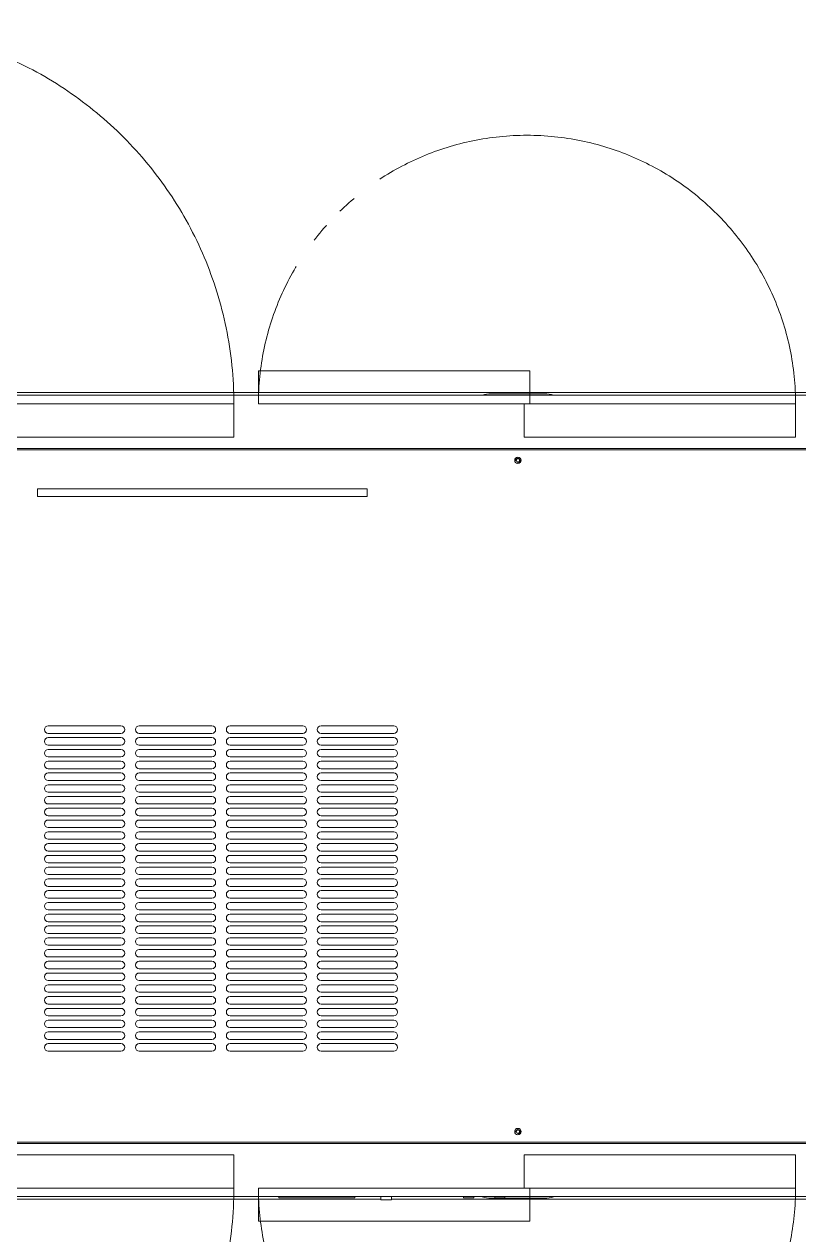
# Model space of a CAD drawing. Units: millimetres at full size. Extents: x -12803 to 120774, y -9413 to 101127.
# Drawn here: x 106419 to 107143, y 13367 to 14498 of the extents above; entities that cross this region are included whole.
import ezdxf

# ---------------------------------------------------------------- set-up
doc = ezdxf.new("R2010")
doc.units = ezdxf.units.MM
doc.header["$LTSCALE"] = 30
doc.linetypes.add('LONG_DOUBLE_CHAIN', pattern=[21.8, 18, -1, 0.6, -0.6, 0.6, -1])
doc.layers.add('0-0_NoName', color=7, linetype='Continuous')
doc.layers.add('3-3_AIHO30-厨房機器', color=7, linetype='Continuous', lineweight=15)

# ---------------------------------------------------------------- blocks, each defined once
blk = doc.blocks.new('グループ部品-732')
at = {"layer": '3-3_AIHO30-厨房機器', "linetype": 'LONG_DOUBLE_CHAIN'}
for p, q in [((106637.98, 14174.52), (106637.98, 14143.52)), ((106891.48, 14174.52), (106637.98, 14174.52)), ((106891.48, 14174.52), (106891.48, 14143.52)), ((106891.48, 14143.52), (106637.98, 14143.52)), ((106886.48, 14143.52), (107139.98, 14143.52)), ((106886.48, 14112.52), (106886.48, 14143.52)), ((107139.98, 14112.52), (107139.98, 14143.52)), ((106886.48, 14112.52), (107139.98, 14112.52)), ((106886.48, 13441.52), (107139.98, 13441.52)), ((106886.48, 13441.52), (106886.48, 13410.52)), ((107139.98, 13441.52), (107139.98, 13410.52)), ((106637.98, 13379.52), (106637.98, 13410.52)), ((106891.48, 13410.52), (106637.98, 13410.52)), ((106886.48, 13410.52), (107139.98, 13410.52)), ((106891.48, 13379.52), (106891.48, 13410.52)), ((106891.48, 13379.52), (106637.98, 13379.52))]:
    blk.add_line(p, q, dxfattribs=at)
at = {"layer": '3-3_AIHO30-厨房機器'}
for p, q in [((107485.48, 14154.02), (106307.98, 14154.02)), ((107452.48, 14151.52), (106308.48, 14151.52)), ((106905.48, 14153.02), (106855.48, 14153.02)), ((106325.48, 14100.52), (107435.48, 14100.52)), ((107419.98, 14101.92), (106340.98, 14101.92)), ((106431.48, 14064.02), (106431.48, 14057.02)), ((106739.48, 14064.02), (106431.48, 14064.02)), ((106431.48, 14057.02), (106739.48, 14057.02)), ((106739.48, 14057.02), (106739.48, 14064.02)), ((106509.48, 13842.52), (106441.48, 13842.52)), ((106594.48, 13842.52), (106526.48, 13842.52)), ((106679.48, 13842.52), (106611.48, 13842.52)), ((106764.48, 13842.52), (106696.48, 13842.52)), ((106441.48, 13835.52), (106509.48, 13835.52)), ((106509.48, 13831.52), (106441.48, 13831.52)), ((106526.48, 13835.52), (106594.48, 13835.52)), ((106594.48, 13831.52), (106526.48, 13831.52)), ((106611.48, 13835.52), (106679.48, 13835.52)), ((106679.48, 13831.52), (106611.48, 13831.52)), ((106696.48, 13835.52), (106764.48, 13835.52)), ((106764.48, 13831.52), (106696.48, 13831.52)), ((106441.48, 13824.52), (106509.48, 13824.52)), ((106509.48, 13820.52), (106441.48, 13820.52)), ((106526.48, 13824.52), (106594.48, 13824.52)), ((106594.48, 13820.52), (106526.48, 13820.52)), ((106611.48, 13824.52), (106679.48, 13824.52)), ((106679.48, 13820.52), (106611.48, 13820.52)), ((106696.48, 13824.52), (106764.48, 13824.52)), ((106764.48, 13820.52), (106696.48, 13820.52)), ((106441.48, 13813.52), (106509.48, 13813.52)), ((106509.48, 13809.52), (106441.48, 13809.52)), ((106526.48, 13813.52), (106594.48, 13813.52)), ((106594.48, 13809.52), (106526.48, 13809.52)), ((106611.48, 13813.52), (106679.48, 13813.52)), ((106679.48, 13809.52), (106611.48, 13809.52)), ((106696.48, 13813.52), (106764.48, 13813.52)), ((106764.48, 13809.52), (106696.48, 13809.52)), ((106441.48, 13802.52), (106509.48, 13802.52)), ((106509.48, 13798.52), (106441.48, 13798.52)), ((106526.48, 13802.52), (106594.48, 13802.52)), ((106594.48, 13798.52), (106526.48, 13798.52)), ((106611.48, 13802.52), (106679.48, 13802.52)), ((106679.48, 13798.52), (106611.48, 13798.52)), ((106696.48, 13802.52), (106764.48, 13802.52)), ((106764.48, 13798.52), (106696.48, 13798.52)), ((106441.48, 13791.52), (106509.48, 13791.52)), ((106509.48, 13787.52), (106441.48, 13787.52)), ((106526.48, 13791.52), (106594.48, 13791.52)), ((106594.48, 13787.52), (106526.48, 13787.52)), ((106611.48, 13791.52), (106679.48, 13791.52)), ((106679.48, 13787.52), (106611.48, 13787.52)), ((106696.48, 13791.52), (106764.48, 13791.52)), ((106764.48, 13787.52), (106696.48, 13787.52)), ((106441.48, 13780.52), (106509.48, 13780.52)), ((106509.48, 13776.52), (106441.48, 13776.52)), ((106526.48, 13780.52), (106594.48, 13780.52)), ((106594.48, 13776.52), (106526.48, 13776.52)), ((106611.48, 13780.52), (106679.48, 13780.52)), ((106679.48, 13776.52), (106611.48, 13776.52)), ((106696.48, 13780.52), (106764.48, 13780.52)), ((106764.48, 13776.52), (106696.48, 13776.52)), ((106441.48, 13769.52), (106509.48, 13769.52)), ((106509.48, 13765.52), (106441.48, 13765.52)), ((106526.48, 13769.52), (106594.48, 13769.52)), ((106594.48, 13765.52), (106526.48, 13765.52)), ((106611.48, 13769.52), (106679.48, 13769.52)), ((106679.48, 13765.52), (106611.48, 13765.52)), ((106696.48, 13769.52), (106764.48, 13769.52)), ((106764.48, 13765.52), (106696.48, 13765.52)), ((106441.48, 13758.52), (106509.48, 13758.52)), ((106509.48, 13754.52), (106441.48, 13754.52)), ((106441.48, 13747.52), (106509.48, 13747.52)), ((106526.48, 13758.52), (106594.48, 13758.52)), ((106594.48, 13754.52), (106526.48, 13754.52)), ((106526.48, 13747.52), (106594.48, 13747.52)), ((106611.48, 13758.52), (106679.48, 13758.52)), ((106679.48, 13754.52), (106611.48, 13754.52)), ((106611.48, 13747.52), (106679.48, 13747.52)), ((106696.48, 13758.52), (106764.48, 13758.52)), ((106764.48, 13754.52), (106696.48, 13754.52)), ((106696.48, 13747.52), (106764.48, 13747.52)), ((106509.48, 13743.52), (106441.48, 13743.52)), ((106441.48, 13736.52), (106509.48, 13736.52)), ((106594.48, 13743.52), (106526.48, 13743.52)), ((106526.48, 13736.52), (106594.48, 13736.52)), ((106679.48, 13743.52), (106611.48, 13743.52)), ((106611.48, 13736.52), (106679.48, 13736.52)), ((106764.48, 13743.52), (106696.48, 13743.52)), ((106696.48, 13736.52), (106764.48, 13736.52)), ((106509.48, 13732.52), (106441.48, 13732.52)), ((106441.48, 13725.52), (106509.48, 13725.52)), ((106594.48, 13732.52), (106526.48, 13732.52)), ((106526.48, 13725.52), (106594.48, 13725.52)), ((106679.48, 13732.52), (106611.48, 13732.52)), ((106611.48, 13725.52), (106679.48, 13725.52)), ((106764.48, 13732.52), (106696.48, 13732.52)), ((106696.48, 13725.52), (106764.48, 13725.52)), ((106509.48, 13721.52), (106441.48, 13721.52)), ((106441.48, 13714.52), (106509.48, 13714.52)), ((106594.48, 13721.52), (106526.48, 13721.52)), ((106526.48, 13714.52), (106594.48, 13714.52)), ((106679.48, 13721.52), (106611.48, 13721.52)), ((106611.48, 13714.52), (106679.48, 13714.52)), ((106764.48, 13721.52), (106696.48, 13721.52)), ((106696.48, 13714.52), (106764.48, 13714.52)), ((106509.48, 13710.52), (106441.48, 13710.52)), ((106441.48, 13703.52), (106509.48, 13703.52)), ((106594.48, 13710.52), (106526.48, 13710.52)), ((106526.48, 13703.52), (106594.48, 13703.52)), ((106679.48, 13710.52), (106611.48, 13710.52)), ((106611.48, 13703.52), (106679.48, 13703.52)), ((106764.48, 13710.52), (106696.48, 13710.52)), ((106696.48, 13703.52), (106764.48, 13703.52)), ((106509.48, 13699.52), (106441.48, 13699.52)), ((106441.48, 13692.52), (106509.48, 13692.52)), ((106594.48, 13699.52), (106526.48, 13699.52)), ((106526.48, 13692.52), (106594.48, 13692.52)), ((106679.48, 13699.52), (106611.48, 13699.52)), ((106611.48, 13692.52), (106679.48, 13692.52)), ((106764.48, 13699.52), (106696.48, 13699.52)), ((106696.48, 13692.52), (106764.48, 13692.52)), ((106509.48, 13688.52), (106441.48, 13688.52)), ((106441.48, 13681.52), (106509.48, 13681.52)), ((106594.48, 13688.52), (106526.48, 13688.52)), ((106526.48, 13681.52), (106594.48, 13681.52)), ((106679.48, 13688.52), (106611.48, 13688.52)), ((106611.48, 13681.52), (106679.48, 13681.52)), ((106764.48, 13688.52), (106696.48, 13688.52)), ((106696.48, 13681.52), (106764.48, 13681.52)), ((106509.48, 13677.52), (106441.48, 13677.52)), ((106441.48, 13670.52), (106509.48, 13670.52)), ((106594.48, 13677.52), (106526.48, 13677.52)), ((106526.48, 13670.52), (106594.48, 13670.52)), ((106679.48, 13677.52), (106611.48, 13677.52)), ((106611.48, 13670.52), (106679.48, 13670.52)), ((106764.48, 13677.52), (106696.48, 13677.52)), ((106696.48, 13670.52), (106764.48, 13670.52)), ((106509.48, 13666.52), (106441.48, 13666.52)), ((106441.48, 13659.52), (106509.48, 13659.52)), ((106594.48, 13666.52), (106526.48, 13666.52)), ((106526.48, 13659.52), (106594.48, 13659.52)), ((106679.48, 13666.52), (106611.48, 13666.52)), ((106611.48, 13659.52), (106679.48, 13659.52)), ((106764.48, 13666.52), (106696.48, 13666.52)), ((106696.48, 13659.52), (106764.48, 13659.52)), ((106509.48, 13655.52), (106441.48, 13655.52)), ((106441.48, 13648.52), (106509.48, 13648.52)), ((106594.48, 13655.52), (106526.48, 13655.52)), ((106526.48, 13648.52), (106594.48, 13648.52)), ((106679.48, 13655.52), (106611.48, 13655.52)), ((106611.48, 13648.52), (106679.48, 13648.52)), ((106764.48, 13655.52), (106696.48, 13655.52)), ((106696.48, 13648.52), (106764.48, 13648.52)), ((106509.48, 13644.52), (106441.48, 13644.52)), ((106441.48, 13637.52), (106509.48, 13637.52)), ((106594.48, 13644.52), (106526.48, 13644.52)), ((106526.48, 13637.52), (106594.48, 13637.52)), ((106679.48, 13644.52), (106611.48, 13644.52)), ((106611.48, 13637.52), (106679.48, 13637.52)), ((106764.48, 13644.52), (106696.48, 13644.52)), ((106696.48, 13637.52), (106764.48, 13637.52)), ((106509.48, 13633.52), (106441.48, 13633.52)), ((106441.48, 13626.52), (106509.48, 13626.52)), ((106594.48, 13633.52), (106526.48, 13633.52)), ((106526.48, 13626.52), (106594.48, 13626.52)), ((106679.48, 13633.52), (106611.48, 13633.52)), ((106611.48, 13626.52), (106679.48, 13626.52)), ((106764.48, 13633.52), (106696.48, 13633.52)), ((106696.48, 13626.52), (106764.48, 13626.52)), ((106509.48, 13622.52), (106441.48, 13622.52)), ((106441.48, 13615.52), (106509.48, 13615.52)), ((106594.48, 13622.52), (106526.48, 13622.52)), ((106526.48, 13615.52), (106594.48, 13615.52)), ((106679.48, 13622.52), (106611.48, 13622.52)), ((106611.48, 13615.52), (106679.48, 13615.52)), ((106764.48, 13622.52), (106696.48, 13622.52)), ((106696.48, 13615.52), (106764.48, 13615.52)), ((106509.48, 13611.52), (106441.48, 13611.52)), ((106441.48, 13604.52), (106509.48, 13604.52)), ((106509.48, 13600.52), (106441.48, 13600.52)), ((106594.48, 13611.52), (106526.48, 13611.52)), ((106526.48, 13604.52), (106594.48, 13604.52)), ((106594.48, 13600.52), (106526.48, 13600.52)), ((106679.48, 13611.52), (106611.48, 13611.52)), ((106611.48, 13604.52), (106679.48, 13604.52)), ((106679.48, 13600.52), (106611.48, 13600.52)), ((106764.48, 13611.52), (106696.48, 13611.52)), ((106696.48, 13604.52), (106764.48, 13604.52)), ((106764.48, 13600.52), (106696.48, 13600.52)), ((106441.48, 13593.52), (106509.48, 13593.52)), ((106509.48, 13589.52), (106441.48, 13589.52)), ((106526.48, 13593.52), (106594.48, 13593.52)), ((106594.48, 13589.52), (106526.48, 13589.52)), ((106611.48, 13593.52), (106679.48, 13593.52)), ((106679.48, 13589.52), (106611.48, 13589.52)), ((106696.48, 13593.52), (106764.48, 13593.52)), ((106764.48, 13589.52), (106696.48, 13589.52)), ((106441.48, 13582.52), (106509.48, 13582.52)), ((106509.48, 13578.52), (106441.48, 13578.52)), ((106526.48, 13582.52), (106594.48, 13582.52)), ((106594.48, 13578.52), (106526.48, 13578.52)), ((106611.48, 13582.52), (106679.48, 13582.52)), ((106679.48, 13578.52), (106611.48, 13578.52)), ((106696.48, 13582.52), (106764.48, 13582.52)), ((106764.48, 13578.52), (106696.48, 13578.52)), ((106441.48, 13571.52), (106509.48, 13571.52)), ((106509.48, 13567.52), (106441.48, 13567.52)), ((106526.48, 13571.52), (106594.48, 13571.52)), ((106594.48, 13567.52), (106526.48, 13567.52)), ((106611.48, 13571.52), (106679.48, 13571.52)), ((106679.48, 13567.52), (106611.48, 13567.52)), ((106696.48, 13571.52), (106764.48, 13571.52)), ((106764.48, 13567.52), (106696.48, 13567.52)), ((106441.48, 13560.52), (106509.48, 13560.52)), ((106509.48, 13556.52), (106441.48, 13556.52)), ((106526.48, 13560.52), (106594.48, 13560.52)), ((106594.48, 13556.52), (106526.48, 13556.52)), ((106611.48, 13560.52), (106679.48, 13560.52)), ((106679.48, 13556.52), (106611.48, 13556.52)), ((106696.48, 13560.52), (106764.48, 13560.52)), ((106764.48, 13556.52), (106696.48, 13556.52)), ((106441.48, 13549.52), (106509.48, 13549.52)), ((106509.48, 13545.52), (106441.48, 13545.52)), ((106526.48, 13549.52), (106594.48, 13549.52)), ((106594.48, 13545.52), (106526.48, 13545.52)), ((106611.48, 13549.52), (106679.48, 13549.52)), ((106679.48, 13545.52), (106611.48, 13545.52)), ((106696.48, 13549.52), (106764.48, 13549.52)), ((106764.48, 13545.52), (106696.48, 13545.52)), ((106441.48, 13538.52), (106509.48, 13538.52)), ((106526.48, 13538.52), (106594.48, 13538.52)), ((106611.48, 13538.52), (106679.48, 13538.52)), ((106696.48, 13538.52), (106764.48, 13538.52)), ((106325.48, 13453.52), (107435.48, 13453.52)), ((106340.98, 13452.12), (107419.98, 13452.12)), ((106307.98, 13400.02), (106752.48, 13400.02)), ((106308.48, 13402.52), (107452.48, 13402.52)), ((106656.98, 13401.52), (106656.98, 13402.52)), ((106656.98, 13401.52), (106727.98, 13401.52)), ((106727.98, 13401.52), (106727.98, 13402.52)), ((106752.48, 13402.52), (106752.48, 13399.52)), ((106752.48, 13399.52), (106762.48, 13399.52)), ((106762.48, 13402.52), (106762.48, 13399.52)), ((106762.48, 13400.02), (107485.48, 13400.02)), ((106829.78, 13402.52), (106829.78, 13401.52)), ((106829.78, 13401.52), (106839.18, 13401.52)), ((106839.18, 13402.52), (106839.18, 13401.52)), ((106855.48, 13401.02), (106905.48, 13401.02)), ((106858.78, 13402.52), (106858.78, 13401.52)), ((106858.78, 13401.52), (106868.18, 13401.52)), ((106868.18, 13402.52), (106868.18, 13401.52))]:
    blk.add_line(p, q, dxfattribs=at)
at = {"layer": '3-3_AIHO30-厨房機器', "linetype": 'LONG_DOUBLE_CHAIN'}
for points in [[(106614.98, 14112.52), (106614.98, 14143.52), (106311.48, 14143.52)], [(106614.98, 14112.52), (106311.48, 14112.52), (106311.48, 14143.52)], [(106614.98, 13441.52), (106614.98, 13410.52), (106311.48, 13410.52)], [(106614.98, 13441.52), (106311.48, 13441.52), (106311.48, 13410.52)]]:
    blk.add_lwpolyline(points, dxfattribs=at)
at = {"layer": '3-3_AIHO30-厨房機器'}
for centre, radius in [((106880.48, 14090.72), 3), ((106880.48, 14090.72), 1.6), ((106880.48, 13463.32), 3), ((106880.48, 13463.32), 1.6)]:
    blk.add_circle(centre, radius, dxfattribs=at)
at = {"layer": '3-3_AIHO30-厨房機器', "linetype": 'LONG_DOUBLE_CHAIN'}
for centre, start, end in [((106888.98, 14143.52), 0, 180), ((106888.98, 13410.52), 180, 0)]:
    blk.add_arc(centre, 251, start, end, dxfattribs=at)
at = {"layer": '3-3_AIHO30-厨房機器'}
for centre, radius, start, end in [((106855.48, 14128.02), 25, 90, 109.56084), ((106905.48, 14128.02), 25, 70.43916, 90), ((106880.48, 14090.72), 2, 255, 195), ((106441.48, 13839.02), 3.5, 90, 270), ((106509.48, 13839.02), 3.5, 270, 90), ((106526.48, 13839.02), 3.5, 90, 270), ((106594.48, 13839.02), 3.5, 270, 90), ((106611.48, 13839.02), 3.5, 90, 270), ((106679.48, 13839.02), 3.5, 270, 90), ((106696.48, 13839.02), 3.5, 90, 270), ((106764.48, 13839.02), 3.5, 270, 90), ((106441.48, 13828.02), 3.5, 90, 270), ((106509.48, 13828.02), 3.5, 270, 90), ((106526.48, 13828.02), 3.5, 90, 270), ((106594.48, 13828.02), 3.5, 270, 90), ((106611.48, 13828.02), 3.5, 90, 270), ((106679.48, 13828.02), 3.5, 270, 90), ((106696.48, 13828.02), 3.5, 90, 270), ((106764.48, 13828.02), 3.5, 270, 90), ((106441.48, 13817.02), 3.5, 90, 270), ((106509.48, 13817.02), 3.5, 270, 90), ((106526.48, 13817.02), 3.5, 90, 270), ((106594.48, 13817.02), 3.5, 270, 90), ((106611.48, 13817.02), 3.5, 90, 270), ((106679.48, 13817.02), 3.5, 270, 90), ((106696.48, 13817.02), 3.5, 90, 270), ((106764.48, 13817.02), 3.5, 270, 90), ((106441.48, 13806.02), 3.5, 90, 270), ((106509.48, 13806.02), 3.5, 270, 90), ((106526.48, 13806.02), 3.5, 90, 270), ((106594.48, 13806.02), 3.5, 270, 90), ((106611.48, 13806.02), 3.5, 90, 270), ((106679.48, 13806.02), 3.5, 270, 90), ((106696.48, 13806.02), 3.5, 90, 270), ((106764.48, 13806.02), 3.5, 270, 90), ((106441.48, 13795.02), 3.5, 90, 270), ((106509.48, 13795.02), 3.5, 270, 90), ((106526.48, 13795.02), 3.5, 90, 270), ((106594.48, 13795.02), 3.5, 270, 90), ((106611.48, 13795.02), 3.5, 90, 270), ((106679.48, 13795.02), 3.5, 270, 90), ((106696.48, 13795.02), 3.5, 90, 270), ((106764.48, 13795.02), 3.5, 270, 90), ((106441.48, 13784.02), 3.5, 90, 270), ((106509.48, 13784.02), 3.5, 270, 90), ((106526.48, 13784.02), 3.5, 90, 270), ((106594.48, 13784.02), 3.5, 270, 90), ((106611.48, 13784.02), 3.5, 90, 270), ((106679.48, 13784.02), 3.5, 270, 90), ((106696.48, 13784.02), 3.5, 90, 270), ((106764.48, 13784.02), 3.5, 270, 90), ((106441.48, 13773.02), 3.5, 90, 270), ((106509.48, 13773.02), 3.5, 270, 90), ((106526.48, 13773.02), 3.5, 90, 270), ((106594.48, 13773.02), 3.5, 270, 90), ((106611.48, 13773.02), 3.5, 90, 270), ((106679.48, 13773.02), 3.5, 270, 90), ((106696.48, 13773.02), 3.5, 90, 270), ((106764.48, 13773.02), 3.5, 270, 90), ((106441.48, 13762.02), 3.5, 90, 270), ((106509.48, 13762.02), 3.5, 270, 90), ((106526.48, 13762.02), 3.5, 90, 270), ((106594.48, 13762.02), 3.5, 270, 90), ((106611.48, 13762.02), 3.5, 90, 270), ((106679.48, 13762.02), 3.5, 270, 90), ((106696.48, 13762.02), 3.5, 90, 270), ((106764.48, 13762.02), 3.5, 270, 90), ((106441.48, 13751.02), 3.5, 90, 270), ((106509.48, 13751.02), 3.5, 270, 90), ((106526.48, 13751.02), 3.5, 90, 270), ((106594.48, 13751.02), 3.5, 270, 90), ((106611.48, 13751.02), 3.5, 90, 270), ((106679.48, 13751.02), 3.5, 270, 90), ((106696.48, 13751.02), 3.5, 90, 270), ((106764.48, 13751.02), 3.5, 270, 90), ((106441.48, 13740.02), 3.5, 90, 270), ((106509.48, 13740.02), 3.5, 270, 90), ((106526.48, 13740.02), 3.5, 90, 270), ((106594.48, 13740.02), 3.5, 270, 90), ((106611.48, 13740.02), 3.5, 90, 270), ((106679.48, 13740.02), 3.5, 270, 90), ((106696.48, 13740.02), 3.5, 90, 270), ((106764.48, 13740.02), 3.5, 270, 90), ((106441.48, 13729.02), 3.5, 90, 270), ((106509.48, 13729.02), 3.5, 270, 90), ((106526.48, 13729.02), 3.5, 90, 270), ((106594.48, 13729.02), 3.5, 270, 90), ((106611.48, 13729.02), 3.5, 90, 270), ((106679.48, 13729.02), 3.5, 270, 90), ((106696.48, 13729.02), 3.5, 90, 270), ((106764.48, 13729.02), 3.5, 270, 90), ((106441.48, 13718.02), 3.5, 90, 270), ((106509.48, 13718.02), 3.5, 270, 90), ((106526.48, 13718.02), 3.5, 90, 270), ((106594.48, 13718.02), 3.5, 270, 90), ((106611.48, 13718.02), 3.5, 90, 270), ((106679.48, 13718.02), 3.5, 270, 90), ((106696.48, 13718.02), 3.5, 90, 270), ((106764.48, 13718.02), 3.5, 270, 90), ((106441.48, 13707.02), 3.5, 90, 270), ((106509.48, 13707.02), 3.5, 270, 90), ((106526.48, 13707.02), 3.5, 90, 270), ((106594.48, 13707.02), 3.5, 270, 90), ((106611.48, 13707.02), 3.5, 90, 270), ((106679.48, 13707.02), 3.5, 270, 90), ((106696.48, 13707.02), 3.5, 90, 270), ((106764.48, 13707.02), 3.5, 270, 90), ((106441.48, 13696.02), 3.5, 90, 270), ((106509.48, 13696.02), 3.5, 270, 90), ((106526.48, 13696.02), 3.5, 90, 270), ((106594.48, 13696.02), 3.5, 270, 90), ((106611.48, 13696.02), 3.5, 90, 270), ((106679.48, 13696.02), 3.5, 270, 90), ((106696.48, 13696.02), 3.5, 90, 270), ((106764.48, 13696.02), 3.5, 270, 90), ((106441.48, 13685.02), 3.5, 90, 270), ((106509.48, 13685.02), 3.5, 270, 90), ((106526.48, 13685.02), 3.5, 90, 270), ((106594.48, 13685.02), 3.5, 270, 90), ((106611.48, 13685.02), 3.5, 90, 270), ((106679.48, 13685.02), 3.5, 270, 90), ((106696.48, 13685.02), 3.5, 90, 270), ((106764.48, 13685.02), 3.5, 270, 90), ((106441.48, 13674.02), 3.5, 90, 270), ((106509.48, 13674.02), 3.5, 270, 90), ((106526.48, 13674.02), 3.5, 90, 270), ((106594.48, 13674.02), 3.5, 270, 90), ((106611.48, 13674.02), 3.5, 90, 270), ((106679.48, 13674.02), 3.5, 270, 90), ((106696.48, 13674.02), 3.5, 90, 270), ((106764.48, 13674.02), 3.5, 270, 90), ((106441.48, 13663.02), 3.5, 90, 270), ((106509.48, 13663.02), 3.5, 270, 90), ((106526.48, 13663.02), 3.5, 90, 270), ((106594.48, 13663.02), 3.5, 270, 90), ((106611.48, 13663.02), 3.5, 90, 270), ((106679.48, 13663.02), 3.5, 270, 90), ((106696.48, 13663.02), 3.5, 90, 270), ((106764.48, 13663.02), 3.5, 270, 90), ((106441.48, 13652.02), 3.5, 90, 270), ((106509.48, 13652.02), 3.5, 270, 90), ((106526.48, 13652.02), 3.5, 90, 270), ((106594.48, 13652.02), 3.5, 270, 90), ((106611.48, 13652.02), 3.5, 90, 270), ((106679.48, 13652.02), 3.5, 270, 90), ((106696.48, 13652.02), 3.5, 90, 270), ((106764.48, 13652.02), 3.5, 270, 90), ((106441.48, 13641.02), 3.5, 90, 270), ((106509.48, 13641.02), 3.5, 270, 90), ((106526.48, 13641.02), 3.5, 90, 270), ((106594.48, 13641.02), 3.5, 270, 90), ((106611.48, 13641.02), 3.5, 90, 270), ((106679.48, 13641.02), 3.5, 270, 90), ((106696.48, 13641.02), 3.5, 90, 270), ((106764.48, 13641.02), 3.5, 270, 90), ((106441.48, 13630.02), 3.5, 90, 270), ((106509.48, 13630.02), 3.5, 270, 90), ((106526.48, 13630.02), 3.5, 90, 270), ((106594.48, 13630.02), 3.5, 270, 90), ((106611.48, 13630.02), 3.5, 90, 270), ((106679.48, 13630.02), 3.5, 270, 90), ((106696.48, 13630.02), 3.5, 90, 270), ((106764.48, 13630.02), 3.5, 270, 90), ((106441.48, 13619.02), 3.5, 90, 270), ((106509.48, 13619.02), 3.5, 270, 90), ((106526.48, 13619.02), 3.5, 90, 270), ((106594.48, 13619.02), 3.5, 270, 90), ((106611.48, 13619.02), 3.5, 90, 270), ((106679.48, 13619.02), 3.5, 270, 90), ((106696.48, 13619.02), 3.5, 90, 270), ((106764.48, 13619.02), 3.5, 270, 90), ((106441.48, 13608.02), 3.5, 90, 270), ((106441.48, 13597.02), 3.5, 90, 270), ((106509.48, 13608.02), 3.5, 270, 90), ((106509.48, 13597.02), 3.5, 270, 90), ((106526.48, 13608.02), 3.5, 90, 270), ((106526.48, 13597.02), 3.5, 90, 270), ((106594.48, 13608.02), 3.5, 270, 90), ((106594.48, 13597.02), 3.5, 270, 90), ((106611.48, 13608.02), 3.5, 90, 270), ((106611.48, 13597.02), 3.5, 90, 270), ((106679.48, 13608.02), 3.5, 270, 90), ((106679.48, 13597.02), 3.5, 270, 90), ((106696.48, 13608.02), 3.5, 90, 270), ((106696.48, 13597.02), 3.5, 90, 270), ((106764.48, 13608.02), 3.5, 270, 90), ((106764.48, 13597.02), 3.5, 270, 90), ((106441.48, 13586.02), 3.5, 90, 270), ((106509.48, 13586.02), 3.5, 270, 90), ((106526.48, 13586.02), 3.5, 90, 270), ((106594.48, 13586.02), 3.5, 270, 90), ((106611.48, 13586.02), 3.5, 90, 270), ((106679.48, 13586.02), 3.5, 270, 90), ((106696.48, 13586.02), 3.5, 90, 270), ((106764.48, 13586.02), 3.5, 270, 90), ((106441.48, 13575.02), 3.5, 90, 270), ((106509.48, 13575.02), 3.5, 270, 90), ((106526.48, 13575.02), 3.5, 90, 270), ((106594.48, 13575.02), 3.5, 270, 90), ((106611.48, 13575.02), 3.5, 90, 270), ((106679.48, 13575.02), 3.5, 270, 90), ((106696.48, 13575.02), 3.5, 90, 270), ((106764.48, 13575.02), 3.5, 270, 90), ((106441.48, 13564.02), 3.5, 90, 270), ((106509.48, 13564.02), 3.5, 270, 90), ((106526.48, 13564.02), 3.5, 90, 270), ((106594.48, 13564.02), 3.5, 270, 90), ((106611.48, 13564.02), 3.5, 90, 270), ((106679.48, 13564.02), 3.5, 270, 90), ((106696.48, 13564.02), 3.5, 90, 270), ((106764.48, 13564.02), 3.5, 270, 90), ((106441.48, 13553.02), 3.5, 90, 270), ((106509.48, 13553.02), 3.5, 270, 90), ((106526.48, 13553.02), 3.5, 90, 270), ((106594.48, 13553.02), 3.5, 270, 90), ((106611.48, 13553.02), 3.5, 90, 270), ((106679.48, 13553.02), 3.5, 270, 90), ((106696.48, 13553.02), 3.5, 90, 270), ((106764.48, 13553.02), 3.5, 270, 90), ((106441.48, 13542.02), 3.5, 90, 270), ((106509.48, 13542.02), 3.5, 270, 90), ((106526.48, 13542.02), 3.5, 90, 270), ((106594.48, 13542.02), 3.5, 270, 90), ((106611.48, 13542.02), 3.5, 90, 270), ((106679.48, 13542.02), 3.5, 270, 90), ((106696.48, 13542.02), 3.5, 90, 270), ((106764.48, 13542.02), 3.5, 270, 90), ((106880.48, 13463.32), 2, 255, 195), ((106855.48, 13426.02), 25, 250.43916, 270), ((106905.48, 13426.02), 25, 270, 289.56084)]:
    blk.add_arc(centre, radius, start, end, dxfattribs=at)
at = {"layer": '3-3_AIHO30-厨房機器', "linetype": 'LONG_DOUBLE_CHAIN'}
for centre, start_param, end_param in [((106260.23, 14143.52), 6.2831853, 10.9751359), ((106260.23, 13410.52), 1.5912347, 6.2831853)]:
    blk.add_ellipse(centre, major_axis=(354.75, 0), ratio=0.996483, start_param=start_param, end_param=end_param, dxfattribs=at)
blk = doc.blocks.new('グループ部品-763')
at = {"layer": '3-3_AIHO30-厨房機器', "linetype": 'LONG_DOUBLE_CHAIN'}
for p, q in [((106637.98, 14174.52), (106637.98, 14143.52)), ((106891.48, 14174.52), (106637.98, 14174.52)), ((106891.48, 14174.52), (106891.48, 14143.52)), ((106891.48, 14143.52), (106637.98, 14143.52)), ((106886.48, 14143.52), (107139.98, 14143.52)), ((106886.48, 14112.52), (106886.48, 14143.52)), ((107139.98, 14112.52), (107139.98, 14143.52)), ((106886.48, 14112.52), (107139.98, 14112.52)), ((106886.48, 13441.52), (107139.98, 13441.52)), ((106886.48, 13441.52), (106886.48, 13410.52)), ((107139.98, 13441.52), (107139.98, 13410.52)), ((106637.98, 13379.52), (106637.98, 13410.52)), ((106891.48, 13410.52), (106637.98, 13410.52)), ((106886.48, 13410.52), (107139.98, 13410.52)), ((106891.48, 13379.52), (106891.48, 13410.52)), ((106891.48, 13379.52), (106637.98, 13379.52))]:
    blk.add_line(p, q, dxfattribs=at)
at = {"layer": '3-3_AIHO30-厨房機器'}
for p, q in [((107485.48, 14154.02), (106307.98, 14154.02)), ((107452.48, 14151.52), (106308.48, 14151.52)), ((106905.48, 14153.02), (106855.48, 14153.02)), ((106325.48, 14100.52), (107435.48, 14100.52)), ((107419.98, 14101.92), (106340.98, 14101.92)), ((106431.48, 14064.02), (106431.48, 14057.02)), ((106739.48, 14064.02), (106431.48, 14064.02)), ((106431.48, 14057.02), (106739.48, 14057.02)), ((106739.48, 14057.02), (106739.48, 14064.02)), ((106509.48, 13842.52), (106441.48, 13842.52)), ((106594.48, 13842.52), (106526.48, 13842.52)), ((106679.48, 13842.52), (106611.48, 13842.52)), ((106764.48, 13842.52), (106696.48, 13842.52)), ((106441.48, 13835.52), (106509.48, 13835.52)), ((106509.48, 13831.52), (106441.48, 13831.52)), ((106526.48, 13835.52), (106594.48, 13835.52)), ((106594.48, 13831.52), (106526.48, 13831.52)), ((106611.48, 13835.52), (106679.48, 13835.52)), ((106679.48, 13831.52), (106611.48, 13831.52)), ((106696.48, 13835.52), (106764.48, 13835.52)), ((106764.48, 13831.52), (106696.48, 13831.52)), ((106441.48, 13824.52), (106509.48, 13824.52)), ((106509.48, 13820.52), (106441.48, 13820.52)), ((106526.48, 13824.52), (106594.48, 13824.52)), ((106594.48, 13820.52), (106526.48, 13820.52)), ((106611.48, 13824.52), (106679.48, 13824.52)), ((106679.48, 13820.52), (106611.48, 13820.52)), ((106696.48, 13824.52), (106764.48, 13824.52)), ((106764.48, 13820.52), (106696.48, 13820.52)), ((106441.48, 13813.52), (106509.48, 13813.52)), ((106509.48, 13809.52), (106441.48, 13809.52)), ((106526.48, 13813.52), (106594.48, 13813.52)), ((106594.48, 13809.52), (106526.48, 13809.52)), ((106611.48, 13813.52), (106679.48, 13813.52)), ((106679.48, 13809.52), (106611.48, 13809.52)), ((106696.48, 13813.52), (106764.48, 13813.52)), ((106764.48, 13809.52), (106696.48, 13809.52)), ((106441.48, 13802.52), (106509.48, 13802.52)), ((106509.48, 13798.52), (106441.48, 13798.52)), ((106526.48, 13802.52), (106594.48, 13802.52)), ((106594.48, 13798.52), (106526.48, 13798.52)), ((106611.48, 13802.52), (106679.48, 13802.52)), ((106679.48, 13798.52), (106611.48, 13798.52)), ((106696.48, 13802.52), (106764.48, 13802.52)), ((106764.48, 13798.52), (106696.48, 13798.52)), ((106441.48, 13791.52), (106509.48, 13791.52)), ((106509.48, 13787.52), (106441.48, 13787.52)), ((106526.48, 13791.52), (106594.48, 13791.52)), ((106594.48, 13787.52), (106526.48, 13787.52)), ((106611.48, 13791.52), (106679.48, 13791.52)), ((106679.48, 13787.52), (106611.48, 13787.52)), ((106696.48, 13791.52), (106764.48, 13791.52)), ((106764.48, 13787.52), (106696.48, 13787.52)), ((106441.48, 13780.52), (106509.48, 13780.52)), ((106509.48, 13776.52), (106441.48, 13776.52)), ((106526.48, 13780.52), (106594.48, 13780.52)), ((106594.48, 13776.52), (106526.48, 13776.52)), ((106611.48, 13780.52), (106679.48, 13780.52)), ((106679.48, 13776.52), (106611.48, 13776.52)), ((106696.48, 13780.52), (106764.48, 13780.52)), ((106764.48, 13776.52), (106696.48, 13776.52)), ((106441.48, 13769.52), (106509.48, 13769.52)), ((106509.48, 13765.52), (106441.48, 13765.52)), ((106526.48, 13769.52), (106594.48, 13769.52)), ((106594.48, 13765.52), (106526.48, 13765.52)), ((106611.48, 13769.52), (106679.48, 13769.52)), ((106679.48, 13765.52), (106611.48, 13765.52)), ((106696.48, 13769.52), (106764.48, 13769.52)), ((106764.48, 13765.52), (106696.48, 13765.52)), ((106441.48, 13758.52), (106509.48, 13758.52)), ((106509.48, 13754.52), (106441.48, 13754.52)), ((106441.48, 13747.52), (106509.48, 13747.52)), ((106526.48, 13758.52), (106594.48, 13758.52)), ((106594.48, 13754.52), (106526.48, 13754.52)), ((106526.48, 13747.52), (106594.48, 13747.52)), ((106611.48, 13758.52), (106679.48, 13758.52)), ((106679.48, 13754.52), (106611.48, 13754.52)), ((106611.48, 13747.52), (106679.48, 13747.52)), ((106696.48, 13758.52), (106764.48, 13758.52)), ((106764.48, 13754.52), (106696.48, 13754.52)), ((106696.48, 13747.52), (106764.48, 13747.52)), ((106509.48, 13743.52), (106441.48, 13743.52)), ((106441.48, 13736.52), (106509.48, 13736.52)), ((106594.48, 13743.52), (106526.48, 13743.52)), ((106526.48, 13736.52), (106594.48, 13736.52)), ((106679.48, 13743.52), (106611.48, 13743.52)), ((106611.48, 13736.52), (106679.48, 13736.52)), ((106764.48, 13743.52), (106696.48, 13743.52)), ((106696.48, 13736.52), (106764.48, 13736.52)), ((106509.48, 13732.52), (106441.48, 13732.52)), ((106441.48, 13725.52), (106509.48, 13725.52)), ((106594.48, 13732.52), (106526.48, 13732.52)), ((106526.48, 13725.52), (106594.48, 13725.52)), ((106679.48, 13732.52), (106611.48, 13732.52)), ((106611.48, 13725.52), (106679.48, 13725.52)), ((106764.48, 13732.52), (106696.48, 13732.52)), ((106696.48, 13725.52), (106764.48, 13725.52)), ((106509.48, 13721.52), (106441.48, 13721.52)), ((106441.48, 13714.52), (106509.48, 13714.52)), ((106594.48, 13721.52), (106526.48, 13721.52)), ((106526.48, 13714.52), (106594.48, 13714.52)), ((106679.48, 13721.52), (106611.48, 13721.52)), ((106611.48, 13714.52), (106679.48, 13714.52)), ((106764.48, 13721.52), (106696.48, 13721.52)), ((106696.48, 13714.52), (106764.48, 13714.52)), ((106509.48, 13710.52), (106441.48, 13710.52)), ((106441.48, 13703.52), (106509.48, 13703.52)), ((106594.48, 13710.52), (106526.48, 13710.52)), ((106526.48, 13703.52), (106594.48, 13703.52)), ((106679.48, 13710.52), (106611.48, 13710.52)), ((106611.48, 13703.52), (106679.48, 13703.52)), ((106764.48, 13710.52), (106696.48, 13710.52)), ((106696.48, 13703.52), (106764.48, 13703.52)), ((106509.48, 13699.52), (106441.48, 13699.52)), ((106441.48, 13692.52), (106509.48, 13692.52)), ((106594.48, 13699.52), (106526.48, 13699.52)), ((106526.48, 13692.52), (106594.48, 13692.52)), ((106679.48, 13699.52), (106611.48, 13699.52)), ((106611.48, 13692.52), (106679.48, 13692.52)), ((106764.48, 13699.52), (106696.48, 13699.52)), ((106696.48, 13692.52), (106764.48, 13692.52)), ((106509.48, 13688.52), (106441.48, 13688.52)), ((106441.48, 13681.52), (106509.48, 13681.52)), ((106594.48, 13688.52), (106526.48, 13688.52)), ((106526.48, 13681.52), (106594.48, 13681.52)), ((106679.48, 13688.52), (106611.48, 13688.52)), ((106611.48, 13681.52), (106679.48, 13681.52)), ((106764.48, 13688.52), (106696.48, 13688.52)), ((106696.48, 13681.52), (106764.48, 13681.52)), ((106509.48, 13677.52), (106441.48, 13677.52)), ((106441.48, 13670.52), (106509.48, 13670.52)), ((106594.48, 13677.52), (106526.48, 13677.52)), ((106526.48, 13670.52), (106594.48, 13670.52)), ((106679.48, 13677.52), (106611.48, 13677.52)), ((106611.48, 13670.52), (106679.48, 13670.52)), ((106764.48, 13677.52), (106696.48, 13677.52)), ((106696.48, 13670.52), (106764.48, 13670.52)), ((106509.48, 13666.52), (106441.48, 13666.52)), ((106441.48, 13659.52), (106509.48, 13659.52)), ((106594.48, 13666.52), (106526.48, 13666.52)), ((106526.48, 13659.52), (106594.48, 13659.52)), ((106679.48, 13666.52), (106611.48, 13666.52)), ((106611.48, 13659.52), (106679.48, 13659.52)), ((106764.48, 13666.52), (106696.48, 13666.52)), ((106696.48, 13659.52), (106764.48, 13659.52)), ((106509.48, 13655.52), (106441.48, 13655.52)), ((106441.48, 13648.52), (106509.48, 13648.52)), ((106594.48, 13655.52), (106526.48, 13655.52)), ((106526.48, 13648.52), (106594.48, 13648.52)), ((106679.48, 13655.52), (106611.48, 13655.52)), ((106611.48, 13648.52), (106679.48, 13648.52)), ((106764.48, 13655.52), (106696.48, 13655.52)), ((106696.48, 13648.52), (106764.48, 13648.52)), ((106509.48, 13644.52), (106441.48, 13644.52)), ((106441.48, 13637.52), (106509.48, 13637.52)), ((106594.48, 13644.52), (106526.48, 13644.52)), ((106526.48, 13637.52), (106594.48, 13637.52)), ((106679.48, 13644.52), (106611.48, 13644.52)), ((106611.48, 13637.52), (106679.48, 13637.52)), ((106764.48, 13644.52), (106696.48, 13644.52)), ((106696.48, 13637.52), (106764.48, 13637.52)), ((106509.48, 13633.52), (106441.48, 13633.52)), ((106441.48, 13626.52), (106509.48, 13626.52)), ((106594.48, 13633.52), (106526.48, 13633.52)), ((106526.48, 13626.52), (106594.48, 13626.52)), ((106679.48, 13633.52), (106611.48, 13633.52)), ((106611.48, 13626.52), (106679.48, 13626.52)), ((106764.48, 13633.52), (106696.48, 13633.52)), ((106696.48, 13626.52), (106764.48, 13626.52)), ((106509.48, 13622.52), (106441.48, 13622.52)), ((106441.48, 13615.52), (106509.48, 13615.52)), ((106594.48, 13622.52), (106526.48, 13622.52)), ((106526.48, 13615.52), (106594.48, 13615.52)), ((106679.48, 13622.52), (106611.48, 13622.52)), ((106611.48, 13615.52), (106679.48, 13615.52)), ((106764.48, 13622.52), (106696.48, 13622.52)), ((106696.48, 13615.52), (106764.48, 13615.52)), ((106509.48, 13611.52), (106441.48, 13611.52)), ((106441.48, 13604.52), (106509.48, 13604.52)), ((106509.48, 13600.52), (106441.48, 13600.52)), ((106594.48, 13611.52), (106526.48, 13611.52)), ((106526.48, 13604.52), (106594.48, 13604.52)), ((106594.48, 13600.52), (106526.48, 13600.52)), ((106679.48, 13611.52), (106611.48, 13611.52)), ((106611.48, 13604.52), (106679.48, 13604.52)), ((106679.48, 13600.52), (106611.48, 13600.52)), ((106764.48, 13611.52), (106696.48, 13611.52)), ((106696.48, 13604.52), (106764.48, 13604.52)), ((106764.48, 13600.52), (106696.48, 13600.52)), ((106441.48, 13593.52), (106509.48, 13593.52)), ((106509.48, 13589.52), (106441.48, 13589.52)), ((106526.48, 13593.52), (106594.48, 13593.52)), ((106594.48, 13589.52), (106526.48, 13589.52)), ((106611.48, 13593.52), (106679.48, 13593.52)), ((106679.48, 13589.52), (106611.48, 13589.52)), ((106696.48, 13593.52), (106764.48, 13593.52)), ((106764.48, 13589.52), (106696.48, 13589.52)), ((106441.48, 13582.52), (106509.48, 13582.52)), ((106509.48, 13578.52), (106441.48, 13578.52)), ((106526.48, 13582.52), (106594.48, 13582.52)), ((106594.48, 13578.52), (106526.48, 13578.52)), ((106611.48, 13582.52), (106679.48, 13582.52)), ((106679.48, 13578.52), (106611.48, 13578.52)), ((106696.48, 13582.52), (106764.48, 13582.52)), ((106764.48, 13578.52), (106696.48, 13578.52)), ((106441.48, 13571.52), (106509.48, 13571.52)), ((106509.48, 13567.52), (106441.48, 13567.52)), ((106526.48, 13571.52), (106594.48, 13571.52)), ((106594.48, 13567.52), (106526.48, 13567.52)), ((106611.48, 13571.52), (106679.48, 13571.52)), ((106679.48, 13567.52), (106611.48, 13567.52)), ((106696.48, 13571.52), (106764.48, 13571.52)), ((106764.48, 13567.52), (106696.48, 13567.52)), ((106441.48, 13560.52), (106509.48, 13560.52)), ((106509.48, 13556.52), (106441.48, 13556.52)), ((106526.48, 13560.52), (106594.48, 13560.52)), ((106594.48, 13556.52), (106526.48, 13556.52)), ((106611.48, 13560.52), (106679.48, 13560.52)), ((106679.48, 13556.52), (106611.48, 13556.52)), ((106696.48, 13560.52), (106764.48, 13560.52)), ((106764.48, 13556.52), (106696.48, 13556.52)), ((106441.48, 13549.52), (106509.48, 13549.52)), ((106509.48, 13545.52), (106441.48, 13545.52)), ((106526.48, 13549.52), (106594.48, 13549.52)), ((106594.48, 13545.52), (106526.48, 13545.52)), ((106611.48, 13549.52), (106679.48, 13549.52)), ((106679.48, 13545.52), (106611.48, 13545.52)), ((106696.48, 13549.52), (106764.48, 13549.52)), ((106764.48, 13545.52), (106696.48, 13545.52)), ((106441.48, 13538.52), (106509.48, 13538.52)), ((106526.48, 13538.52), (106594.48, 13538.52)), ((106611.48, 13538.52), (106679.48, 13538.52)), ((106696.48, 13538.52), (106764.48, 13538.52)), ((106325.48, 13453.52), (107435.48, 13453.52)), ((106340.98, 13452.12), (107419.98, 13452.12)), ((106307.98, 13400.02), (106752.48, 13400.02)), ((106308.48, 13402.52), (107452.48, 13402.52)), ((106656.98, 13401.52), (106656.98, 13402.52)), ((106656.98, 13401.52), (106727.98, 13401.52)), ((106727.98, 13401.52), (106727.98, 13402.52)), ((106752.48, 13402.52), (106752.48, 13399.52)), ((106752.48, 13399.52), (106762.48, 13399.52)), ((106762.48, 13402.52), (106762.48, 13399.52)), ((106762.48, 13400.02), (107485.48, 13400.02)), ((106829.78, 13402.52), (106829.78, 13401.52)), ((106829.78, 13401.52), (106839.18, 13401.52)), ((106839.18, 13402.52), (106839.18, 13401.52)), ((106855.48, 13401.02), (106905.48, 13401.02)), ((106858.78, 13402.52), (106858.78, 13401.52)), ((106858.78, 13401.52), (106868.18, 13401.52)), ((106868.18, 13402.52), (106868.18, 13401.52))]:
    blk.add_line(p, q, dxfattribs=at)
at = {"layer": '3-3_AIHO30-厨房機器', "linetype": 'LONG_DOUBLE_CHAIN'}
for points in [[(106614.98, 14112.52), (106614.98, 14143.52), (106311.48, 14143.52)], [(106614.98, 14112.52), (106311.48, 14112.52), (106311.48, 14143.52)], [(106614.98, 13441.52), (106614.98, 13410.52), (106311.48, 13410.52)], [(106614.98, 13441.52), (106311.48, 13441.52), (106311.48, 13410.52)]]:
    blk.add_lwpolyline(points, dxfattribs=at)
at = {"layer": '3-3_AIHO30-厨房機器'}
for centre, radius in [((106880.48, 14090.72), 3), ((106880.48, 14090.72), 1.6), ((106880.48, 13463.32), 3), ((106880.48, 13463.32), 1.6)]:
    blk.add_circle(centre, radius, dxfattribs=at)
at = {"layer": '3-3_AIHO30-厨房機器', "linetype": 'LONG_DOUBLE_CHAIN'}
for centre, start, end in [((106888.98, 14143.52), 0, 180), ((106888.98, 13410.52), 180, 0)]:
    blk.add_arc(centre, 251, start, end, dxfattribs=at)
at = {"layer": '3-3_AIHO30-厨房機器'}
for centre, radius, start, end in [((106855.48, 14128.02), 25, 90, 109.56084), ((106905.48, 14128.02), 25, 70.43916, 90), ((106880.48, 14090.72), 2, 255, 195), ((106441.48, 13839.02), 3.5, 90, 270), ((106509.48, 13839.02), 3.5, 270, 90), ((106526.48, 13839.02), 3.5, 90, 270), ((106594.48, 13839.02), 3.5, 270, 90), ((106611.48, 13839.02), 3.5, 90, 270), ((106679.48, 13839.02), 3.5, 270, 90), ((106696.48, 13839.02), 3.5, 90, 270), ((106764.48, 13839.02), 3.5, 270, 90), ((106441.48, 13828.02), 3.5, 90, 270), ((106509.48, 13828.02), 3.5, 270, 90), ((106526.48, 13828.02), 3.5, 90, 270), ((106594.48, 13828.02), 3.5, 270, 90), ((106611.48, 13828.02), 3.5, 90, 270), ((106679.48, 13828.02), 3.5, 270, 90), ((106696.48, 13828.02), 3.5, 90, 270), ((106764.48, 13828.02), 3.5, 270, 90), ((106441.48, 13817.02), 3.5, 90, 270), ((106509.48, 13817.02), 3.5, 270, 90), ((106526.48, 13817.02), 3.5, 90, 270), ((106594.48, 13817.02), 3.5, 270, 90), ((106611.48, 13817.02), 3.5, 90, 270), ((106679.48, 13817.02), 3.5, 270, 90), ((106696.48, 13817.02), 3.5, 90, 270), ((106764.48, 13817.02), 3.5, 270, 90), ((106441.48, 13806.02), 3.5, 90, 270), ((106509.48, 13806.02), 3.5, 270, 90), ((106526.48, 13806.02), 3.5, 90, 270), ((106594.48, 13806.02), 3.5, 270, 90), ((106611.48, 13806.02), 3.5, 90, 270), ((106679.48, 13806.02), 3.5, 270, 90), ((106696.48, 13806.02), 3.5, 90, 270), ((106764.48, 13806.02), 3.5, 270, 90), ((106441.48, 13795.02), 3.5, 90, 270), ((106509.48, 13795.02), 3.5, 270, 90), ((106526.48, 13795.02), 3.5, 90, 270), ((106594.48, 13795.02), 3.5, 270, 90), ((106611.48, 13795.02), 3.5, 90, 270), ((106679.48, 13795.02), 3.5, 270, 90), ((106696.48, 13795.02), 3.5, 90, 270), ((106764.48, 13795.02), 3.5, 270, 90), ((106441.48, 13784.02), 3.5, 90, 270), ((106509.48, 13784.02), 3.5, 270, 90), ((106526.48, 13784.02), 3.5, 90, 270), ((106594.48, 13784.02), 3.5, 270, 90), ((106611.48, 13784.02), 3.5, 90, 270), ((106679.48, 13784.02), 3.5, 270, 90), ((106696.48, 13784.02), 3.5, 90, 270), ((106764.48, 13784.02), 3.5, 270, 90), ((106441.48, 13773.02), 3.5, 90, 270), ((106509.48, 13773.02), 3.5, 270, 90), ((106526.48, 13773.02), 3.5, 90, 270), ((106594.48, 13773.02), 3.5, 270, 90), ((106611.48, 13773.02), 3.5, 90, 270), ((106679.48, 13773.02), 3.5, 270, 90), ((106696.48, 13773.02), 3.5, 90, 270), ((106764.48, 13773.02), 3.5, 270, 90), ((106441.48, 13762.02), 3.5, 90, 270), ((106509.48, 13762.02), 3.5, 270, 90), ((106526.48, 13762.02), 3.5, 90, 270), ((106594.48, 13762.02), 3.5, 270, 90), ((106611.48, 13762.02), 3.5, 90, 270), ((106679.48, 13762.02), 3.5, 270, 90), ((106696.48, 13762.02), 3.5, 90, 270), ((106764.48, 13762.02), 3.5, 270, 90), ((106441.48, 13751.02), 3.5, 90, 270), ((106509.48, 13751.02), 3.5, 270, 90), ((106526.48, 13751.02), 3.5, 90, 270), ((106594.48, 13751.02), 3.5, 270, 90), ((106611.48, 13751.02), 3.5, 90, 270), ((106679.48, 13751.02), 3.5, 270, 90), ((106696.48, 13751.02), 3.5, 90, 270), ((106764.48, 13751.02), 3.5, 270, 90), ((106441.48, 13740.02), 3.5, 90, 270), ((106509.48, 13740.02), 3.5, 270, 90), ((106526.48, 13740.02), 3.5, 90, 270), ((106594.48, 13740.02), 3.5, 270, 90), ((106611.48, 13740.02), 3.5, 90, 270), ((106679.48, 13740.02), 3.5, 270, 90), ((106696.48, 13740.02), 3.5, 90, 270), ((106764.48, 13740.02), 3.5, 270, 90), ((106441.48, 13729.02), 3.5, 90, 270), ((106509.48, 13729.02), 3.5, 270, 90), ((106526.48, 13729.02), 3.5, 90, 270), ((106594.48, 13729.02), 3.5, 270, 90), ((106611.48, 13729.02), 3.5, 90, 270), ((106679.48, 13729.02), 3.5, 270, 90), ((106696.48, 13729.02), 3.5, 90, 270), ((106764.48, 13729.02), 3.5, 270, 90), ((106441.48, 13718.02), 3.5, 90, 270), ((106509.48, 13718.02), 3.5, 270, 90), ((106526.48, 13718.02), 3.5, 90, 270), ((106594.48, 13718.02), 3.5, 270, 90), ((106611.48, 13718.02), 3.5, 90, 270), ((106679.48, 13718.02), 3.5, 270, 90), ((106696.48, 13718.02), 3.5, 90, 270), ((106764.48, 13718.02), 3.5, 270, 90), ((106441.48, 13707.02), 3.5, 90, 270), ((106509.48, 13707.02), 3.5, 270, 90), ((106526.48, 13707.02), 3.5, 90, 270), ((106594.48, 13707.02), 3.5, 270, 90), ((106611.48, 13707.02), 3.5, 90, 270), ((106679.48, 13707.02), 3.5, 270, 90), ((106696.48, 13707.02), 3.5, 90, 270), ((106764.48, 13707.02), 3.5, 270, 90), ((106441.48, 13696.02), 3.5, 90, 270), ((106509.48, 13696.02), 3.5, 270, 90), ((106526.48, 13696.02), 3.5, 90, 270), ((106594.48, 13696.02), 3.5, 270, 90), ((106611.48, 13696.02), 3.5, 90, 270), ((106679.48, 13696.02), 3.5, 270, 90), ((106696.48, 13696.02), 3.5, 90, 270), ((106764.48, 13696.02), 3.5, 270, 90), ((106441.48, 13685.02), 3.5, 90, 270), ((106509.48, 13685.02), 3.5, 270, 90), ((106526.48, 13685.02), 3.5, 90, 270), ((106594.48, 13685.02), 3.5, 270, 90), ((106611.48, 13685.02), 3.5, 90, 270), ((106679.48, 13685.02), 3.5, 270, 90), ((106696.48, 13685.02), 3.5, 90, 270), ((106764.48, 13685.02), 3.5, 270, 90), ((106441.48, 13674.02), 3.5, 90, 270), ((106509.48, 13674.02), 3.5, 270, 90), ((106526.48, 13674.02), 3.5, 90, 270), ((106594.48, 13674.02), 3.5, 270, 90), ((106611.48, 13674.02), 3.5, 90, 270), ((106679.48, 13674.02), 3.5, 270, 90), ((106696.48, 13674.02), 3.5, 90, 270), ((106764.48, 13674.02), 3.5, 270, 90), ((106441.48, 13663.02), 3.5, 90, 270), ((106509.48, 13663.02), 3.5, 270, 90), ((106526.48, 13663.02), 3.5, 90, 270), ((106594.48, 13663.02), 3.5, 270, 90), ((106611.48, 13663.02), 3.5, 90, 270), ((106679.48, 13663.02), 3.5, 270, 90), ((106696.48, 13663.02), 3.5, 90, 270), ((106764.48, 13663.02), 3.5, 270, 90), ((106441.48, 13652.02), 3.5, 90, 270), ((106509.48, 13652.02), 3.5, 270, 90), ((106526.48, 13652.02), 3.5, 90, 270), ((106594.48, 13652.02), 3.5, 270, 90), ((106611.48, 13652.02), 3.5, 90, 270), ((106679.48, 13652.02), 3.5, 270, 90), ((106696.48, 13652.02), 3.5, 90, 270), ((106764.48, 13652.02), 3.5, 270, 90), ((106441.48, 13641.02), 3.5, 90, 270), ((106509.48, 13641.02), 3.5, 270, 90), ((106526.48, 13641.02), 3.5, 90, 270), ((106594.48, 13641.02), 3.5, 270, 90), ((106611.48, 13641.02), 3.5, 90, 270), ((106679.48, 13641.02), 3.5, 270, 90), ((106696.48, 13641.02), 3.5, 90, 270), ((106764.48, 13641.02), 3.5, 270, 90), ((106441.48, 13630.02), 3.5, 90, 270), ((106509.48, 13630.02), 3.5, 270, 90), ((106526.48, 13630.02), 3.5, 90, 270), ((106594.48, 13630.02), 3.5, 270, 90), ((106611.48, 13630.02), 3.5, 90, 270), ((106679.48, 13630.02), 3.5, 270, 90), ((106696.48, 13630.02), 3.5, 90, 270), ((106764.48, 13630.02), 3.5, 270, 90), ((106441.48, 13619.02), 3.5, 90, 270), ((106509.48, 13619.02), 3.5, 270, 90), ((106526.48, 13619.02), 3.5, 90, 270), ((106594.48, 13619.02), 3.5, 270, 90), ((106611.48, 13619.02), 3.5, 90, 270), ((106679.48, 13619.02), 3.5, 270, 90), ((106696.48, 13619.02), 3.5, 90, 270), ((106764.48, 13619.02), 3.5, 270, 90), ((106441.48, 13608.02), 3.5, 90, 270), ((106441.48, 13597.02), 3.5, 90, 270), ((106509.48, 13608.02), 3.5, 270, 90), ((106509.48, 13597.02), 3.5, 270, 90), ((106526.48, 13608.02), 3.5, 90, 270), ((106526.48, 13597.02), 3.5, 90, 270), ((106594.48, 13608.02), 3.5, 270, 90), ((106594.48, 13597.02), 3.5, 270, 90), ((106611.48, 13608.02), 3.5, 90, 270), ((106611.48, 13597.02), 3.5, 90, 270), ((106679.48, 13608.02), 3.5, 270, 90), ((106679.48, 13597.02), 3.5, 270, 90), ((106696.48, 13608.02), 3.5, 90, 270), ((106696.48, 13597.02), 3.5, 90, 270), ((106764.48, 13608.02), 3.5, 270, 90), ((106764.48, 13597.02), 3.5, 270, 90), ((106441.48, 13586.02), 3.5, 90, 270), ((106509.48, 13586.02), 3.5, 270, 90), ((106526.48, 13586.02), 3.5, 90, 270), ((106594.48, 13586.02), 3.5, 270, 90), ((106611.48, 13586.02), 3.5, 90, 270), ((106679.48, 13586.02), 3.5, 270, 90), ((106696.48, 13586.02), 3.5, 90, 270), ((106764.48, 13586.02), 3.5, 270, 90), ((106441.48, 13575.02), 3.5, 90, 270), ((106509.48, 13575.02), 3.5, 270, 90), ((106526.48, 13575.02), 3.5, 90, 270), ((106594.48, 13575.02), 3.5, 270, 90), ((106611.48, 13575.02), 3.5, 90, 270), ((106679.48, 13575.02), 3.5, 270, 90), ((106696.48, 13575.02), 3.5, 90, 270), ((106764.48, 13575.02), 3.5, 270, 90), ((106441.48, 13564.02), 3.5, 90, 270), ((106509.48, 13564.02), 3.5, 270, 90), ((106526.48, 13564.02), 3.5, 90, 270), ((106594.48, 13564.02), 3.5, 270, 90), ((106611.48, 13564.02), 3.5, 90, 270), ((106679.48, 13564.02), 3.5, 270, 90), ((106696.48, 13564.02), 3.5, 90, 270), ((106764.48, 13564.02), 3.5, 270, 90), ((106441.48, 13553.02), 3.5, 90, 270), ((106509.48, 13553.02), 3.5, 270, 90), ((106526.48, 13553.02), 3.5, 90, 270), ((106594.48, 13553.02), 3.5, 270, 90), ((106611.48, 13553.02), 3.5, 90, 270), ((106679.48, 13553.02), 3.5, 270, 90), ((106696.48, 13553.02), 3.5, 90, 270), ((106764.48, 13553.02), 3.5, 270, 90), ((106441.48, 13542.02), 3.5, 90, 270), ((106509.48, 13542.02), 3.5, 270, 90), ((106526.48, 13542.02), 3.5, 90, 270), ((106594.48, 13542.02), 3.5, 270, 90), ((106611.48, 13542.02), 3.5, 90, 270), ((106679.48, 13542.02), 3.5, 270, 90), ((106696.48, 13542.02), 3.5, 90, 270), ((106764.48, 13542.02), 3.5, 270, 90), ((106880.48, 13463.32), 2, 255, 195), ((106855.48, 13426.02), 25, 250.43916, 270), ((106905.48, 13426.02), 25, 270, 289.56084)]:
    blk.add_arc(centre, radius, start, end, dxfattribs=at)
at = {"layer": '3-3_AIHO30-厨房機器', "linetype": 'LONG_DOUBLE_CHAIN'}
for centre, start_param, end_param in [((106260.23, 14143.52), 6.2831853, 10.9751359), ((106260.23, 13410.52), 1.5912347, 6.2831853)]:
    blk.add_ellipse(centre, major_axis=(354.75, 0), ratio=0.996483, start_param=start_param, end_param=end_param, dxfattribs=at)

msp = doc.modelspace()

# ---------------------------------------------------------------- block references
at = {"layer": '0-0_NoName'}
for name in ['グループ部品-732', 'グループ部品-763']:
    msp.add_blockref(name, (0, 0), dxfattribs=at)

doc.saveas('drawing.dxf')
